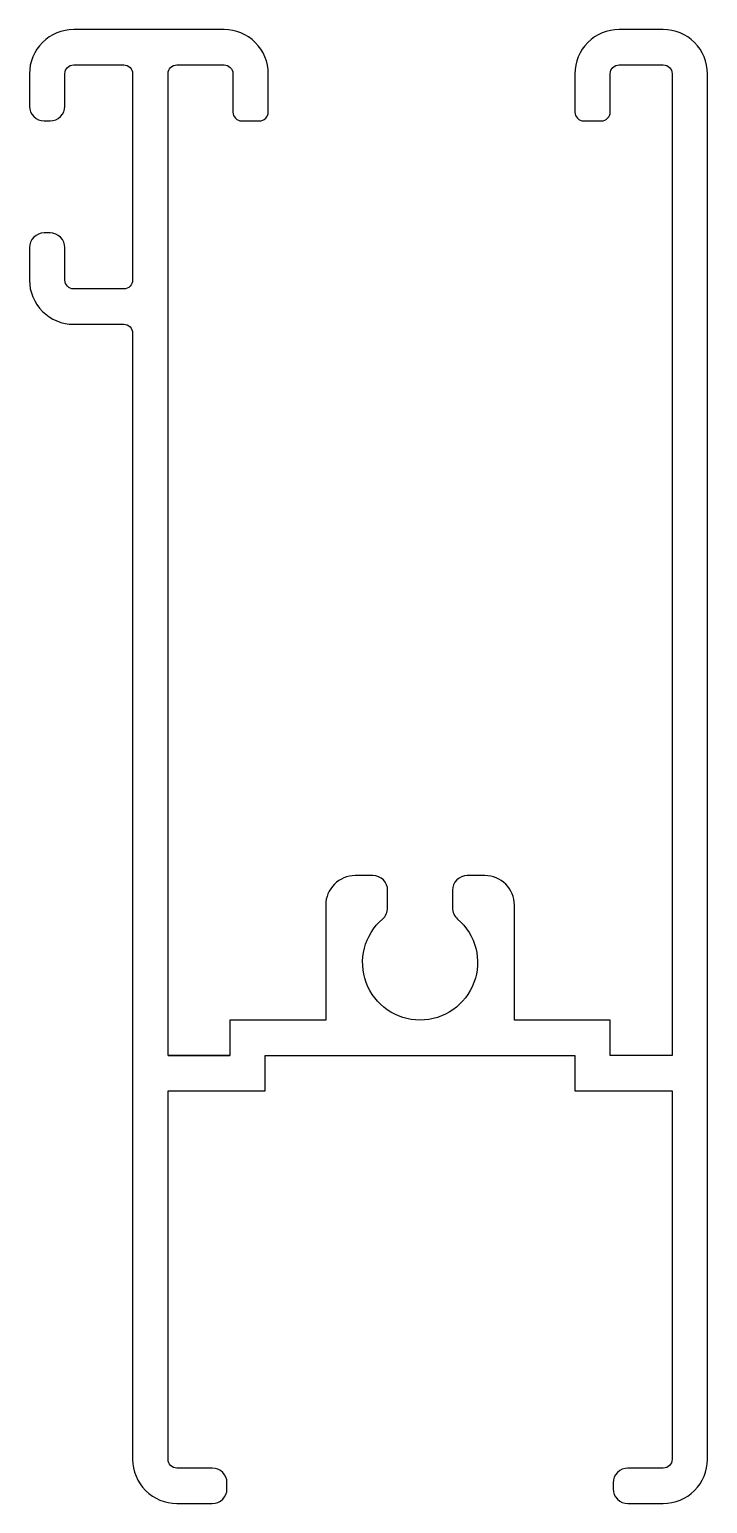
# Model space of a CAD drawing. Extents: x 169.3 to 192.3, y 189.4 to 239.4.
import ezdxf

# ---------------------------------------------------------------- set-up
doc = ezdxf.new("R2010")
doc.units = 0
doc.layers.get('0').update_dxf_attribs({"linetype": 'CONTINUOUS'})

msp = doc.modelspace()

# ---------------------------------------------------------------- linework, layer by layer
msp.add_lwpolyline([(174.049, 204.591), (174.049, 237.891, -0.414214), (174.349, 238.191), (175.949, 238.191, -0.414214), (176.249, 237.891), (176.249, 236.591, 0.414214), (176.549, 236.291), (177.149, 236.291, 0.414214), (177.449, 236.591), (177.449, 237.891, 0.414214), (175.949, 239.391), (172.849, 239.391), (170.849, 239.391, 0.414214), (169.349, 237.891), (169.349, 236.791, 0.414214), (169.849, 236.291), (170.049, 236.291, 0.414214), (170.549, 236.791), (170.549, 237.891, -0.414214), (170.849, 238.191), (172.549, 238.191, -0.414214), (172.849, 237.891), (172.849, 230.891, -0.414214), (172.549, 230.591), (170.849, 230.591, -0.414214), (170.549, 230.891), (170.549, 231.991, 0.414214), (170.049, 232.491), (169.849, 232.491, 0.414214), (169.349, 231.991), (169.349, 230.891, 0.414214), (170.849, 229.391), (172.549, 229.391, -0.414214), (172.849, 229.091), (172.849, 190.891, 0.414214), (174.349, 189.391), (175.549, 189.391, 0.414214), (176.049, 189.891), (176.049, 190.091, 0.414214), (175.549, 190.591), (174.349, 190.591, -0.414214), (174.049, 190.891), (174.049, 203.391), (177.349, 203.391), (177.349, 204.591), (187.849, 204.591), (187.849, 203.391), (191.149, 203.391), (191.149, 190.891, -0.414214), (190.849, 190.591), (189.649, 190.591, 0.414214), (189.149, 190.091), (189.149, 189.891, 0.414214), (189.649, 189.391), (190.849, 189.391, 0.414214), (192.349, 190.891), (192.349, 237.891, 0.414214), (190.849, 239.391), (189.349, 239.391, 0.414214), (187.849, 237.891), (187.849, 236.591, 0.414214), (188.149, 236.291), (188.749, 236.291, 0.414214), (189.049, 236.591), (189.049, 237.891, -0.414214), (189.349, 238.191), (190.849, 238.191, -0.414214), (191.149, 237.891), (191.149, 204.591), (189.049, 204.591), (189.049, 205.791), (185.799, 205.791), (185.799, 209.691, 0.414214), (184.799, 210.691), (184.199, 210.691, 0.414214), (183.699, 210.191), (183.699, 209.597, 0.21816), (183.873, 209.218, -2.690873), (181.326, 209.218, 0.21816), (181.499, 209.597), (181.499, 210.191, 0.414214), (180.999, 210.691), (180.399, 210.691, 0.414214), (179.399, 209.691), (179.399, 205.791), (176.149, 205.791), (176.149, 204.591), (174.049, 204.591), (176.149, 204.591)], format="xyb", close=True)

doc.saveas('drawing.dxf')
